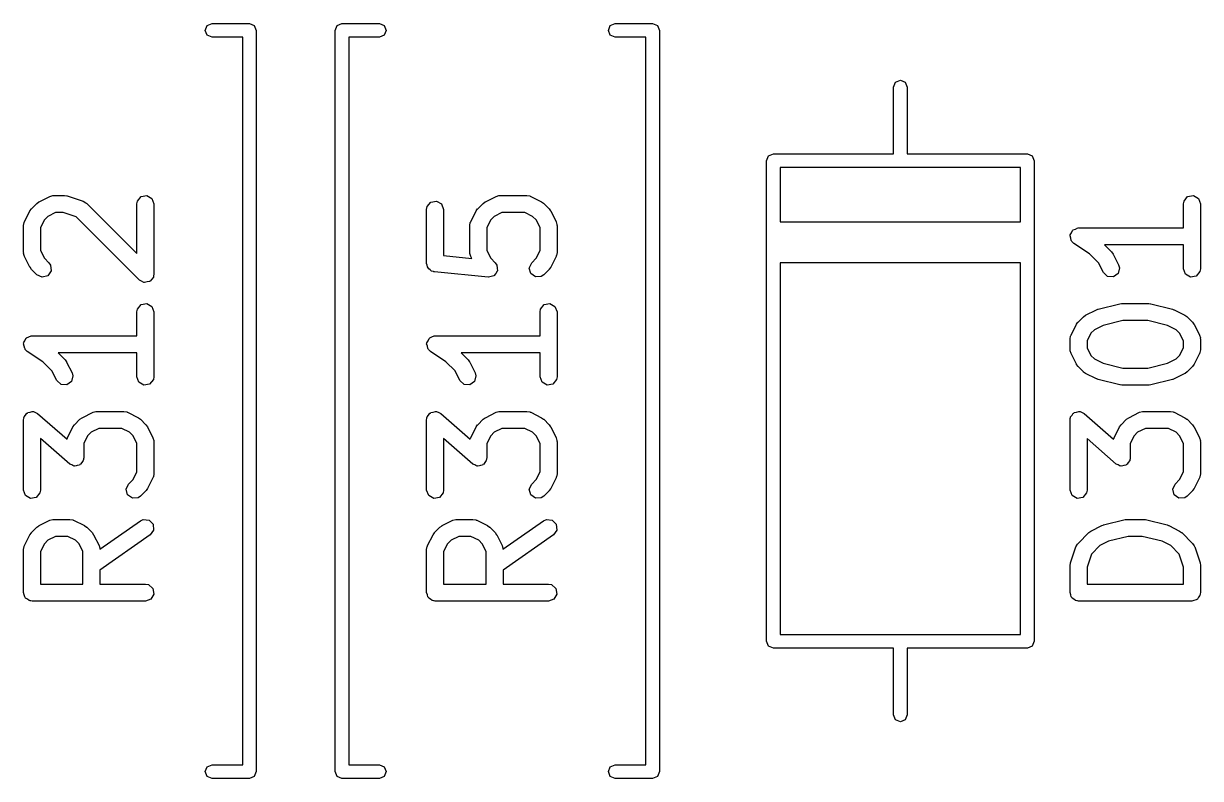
# Model space of a CAD drawing. Extents: x 96 to 185.9, y -128.5 to -80.8.
# Drawn here: x 124.45 to 134.83, y -93.91 to -87.25 of the extents above; entities that cross this region are included whole.
import ezdxf

# ---------------------------------------------------------------- set-up
doc = ezdxf.new("R2010")
doc.units = 0
doc.layers.add('BLACK', color=7, linetype='CONTINUOUS')

msp = doc.modelspace()

# ---------------------------------------------------------------- linework, layer by layer
at = {"layer": 'BLACK', "linetype": 'CONTINUOUS'}
for p, q in [((126.05, -87.3064), (126.067, -87.264)), ((126.067, -87.3488), (126.05, -87.3064)), ((126.067, -87.264), (126.11, -87.2464)), ((126.11, -87.2464), (126.44, -87.2464)), ((126.44, -87.2464), (126.482, -87.264)), ((126.482, -87.264), (126.5, -87.3064)), ((126.5, -87.3064), (126.5, -93.8464)), ((127.196, -87.3064), (127.213, -87.264)), ((127.196, -93.8464), (127.196, -87.3064)), ((127.213, -87.264), (127.256, -87.2464)), ((127.256, -87.2464), (127.586, -87.2464)), ((127.586, -87.2464), (127.628, -87.264)), ((127.628, -87.264), (127.646, -87.3064)), ((127.646, -87.3064), (127.628, -87.3488)), ((129.606, -87.3064), (129.623, -87.264)), ((129.623, -87.3488), (129.606, -87.3064)), ((129.623, -87.264), (129.666, -87.2464)), ((129.666, -87.2464), (129.996, -87.2464)), ((129.996, -87.2464), (130.038, -87.264)), ((130.038, -87.264), (130.056, -87.3064)), ((130.056, -87.3064), (130.056, -93.8464)), ((126.11, -87.3664), (126.067, -87.3488)), ((126.38, -87.3664), (126.11, -87.3664)), ((126.38, -93.7864), (126.38, -87.3664)), ((127.586, -87.3664), (127.316, -87.3664)), ((127.316, -87.3664), (127.316, -93.7864)), ((127.628, -87.3488), (127.586, -87.3664)), ((129.666, -87.3664), (129.623, -87.3488)), ((129.936, -87.3664), (129.666, -87.3664)), ((129.936, -93.7864), (129.936, -87.3664)), ((132.122, -87.8064), (132.139, -87.764)), ((132.122, -88.3964), (132.122, -87.8064)), ((132.139, -87.764), (132.182, -87.7464)), ((132.182, -87.7464), (132.224, -87.764)), ((132.224, -87.764), (132.242, -87.8064)), ((132.242, -87.8064), (132.242, -88.3964)), ((131.002, -88.4564), (131.019, -88.414)), ((131.019, -88.414), (131.062, -88.3964)), ((131.062, -88.3964), (132.122, -88.3964)), ((132.242, -88.3964), (133.302, -88.3964)), ((133.302, -88.3964), (133.344, -88.414)), ((133.344, -88.414), (133.362, -88.4564)), ((131.002, -92.6964), (131.002, -88.4564)), ((133.242, -88.5164), (131.122, -88.5164)), ((131.122, -88.5164), (131.122, -88.9964)), ((133.242, -88.9964), (133.242, -88.5164)), ((133.362, -88.4564), (133.362, -92.6964)), ((124.679, -88.7712), (124.704, -88.7638)), ((124.704, -88.7638), (124.708, -88.7648)), ((124.708, -88.7648), (124.712, -88.7633)), ((124.712, -88.7633), (124.808, -88.7633)), ((124.808, -88.7633), (124.83, -88.7672)), ((125.484, -88.7734), (125.535, -88.7644)), ((125.535, -88.7644), (125.579, -88.7901)), ((128.616, -88.7712), (128.641, -88.7638)), ((128.641, -88.7638), (128.645, -88.7648)), ((128.645, -88.7648), (128.649, -88.7633)), ((128.649, -88.7633), (128.888, -88.7633)), ((128.888, -88.7633), (128.913, -88.7678)), ((134.716, -88.7734), (134.767, -88.7644)), ((134.767, -88.7644), (134.811, -88.7901)), ((124.517, -88.8805), (124.564, -88.8329)), ((124.564, -88.8329), (124.583, -88.82)), ((124.583, -88.82), (124.584, -88.8188)), ((124.584, -88.8188), (124.679, -88.7712)), ((124.83, -88.7672), (124.831, -88.7672)), ((124.831, -88.7672), (124.974, -88.8148)), ((124.974, -88.8148), (124.997, -88.8272)), ((124.997, -88.8272), (125, -88.831)), ((125, -88.831), (125.004, -88.8329)), ((125.004, -88.8329), (125.447, -89.2763)), ((125.447, -88.8383), (125.452, -88.8127)), ((125.447, -89.2763), (125.447, -88.8383)), ((125.452, -88.8127), (125.484, -88.7734)), ((125.579, -88.7901), (125.597, -88.8383)), ((125.597, -88.8383), (125.597, -89.4574)), ((128.003, -88.8859), (128.008, -88.8603)), ((128.008, -88.8603), (128.04, -88.821)), ((128.04, -88.821), (128.091, -88.8121)), ((128.091, -88.8121), (128.135, -88.8377)), ((128.135, -88.8377), (128.153, -88.8859)), ((128.454, -88.8805), (128.501, -88.8329)), ((128.501, -88.8329), (128.52, -88.82)), ((128.52, -88.82), (128.521, -88.8188)), ((128.521, -88.8188), (128.616, -88.7712)), ((128.913, -88.7678), (128.917, -88.7707)), ((128.917, -88.7707), (128.921, -88.7712)), ((128.921, -88.7712), (129.016, -88.8188)), ((129.016, -88.8188), (129.034, -88.8322)), ((129.034, -88.8322), (129.036, -88.8329)), ((129.036, -88.8329), (129.083, -88.8805)), ((134.679, -88.8383), (134.684, -88.8127)), ((134.679, -89.049), (134.679, -88.8383)), ((134.684, -88.8127), (134.716, -88.7734)), ((134.811, -88.7901), (134.829, -88.8383)), ((134.829, -88.8383), (134.829, -89.4097)), ((124.455, -88.9952), (124.503, -88.9)), ((124.503, -88.9), (124.516, -88.882)), ((124.516, -88.882), (124.517, -88.8805)), ((124.662, -88.9476), (124.631, -88.978)), ((124.73, -88.9133), (124.662, -88.9476)), ((124.796, -88.9133), (124.73, -88.9133)), ((124.91, -88.9515), (124.796, -88.9133)), ((125.469, -89.5104), (124.91, -88.9515)), ((128.003, -89.3621), (128.003, -88.8859)), ((128.153, -88.8859), (128.153, -89.2942)), ((128.392, -88.9952), (128.439, -88.9)), ((128.439, -88.9), (128.453, -88.882)), ((128.453, -88.882), (128.454, -88.8805)), ((128.599, -88.9476), (128.568, -88.978)), ((128.667, -88.9133), (128.599, -88.9476)), ((128.87, -88.9133), (128.667, -88.9133)), ((128.938, -88.9476), (128.87, -88.9133)), ((128.969, -88.978), (128.938, -88.9476)), ((129.083, -88.8805), (129.096, -88.8989)), ((129.096, -88.8989), (129.097, -88.9)), ((129.097, -88.9), (129.145, -88.9952)), ((124.447, -89.0288), (124.452, -89.0031)), ((124.447, -89.2669), (124.447, -89.0288)), ((124.452, -89.0031), (124.454, -88.9997)), ((124.454, -88.9997), (124.455, -88.9952)), ((124.631, -88.978), (124.597, -89.0465)), ((124.597, -89.0465), (124.597, -89.2492)), ((128.384, -89.0288), (128.388, -89.0031)), ((128.384, -89.2669), (128.384, -89.0288)), ((128.388, -89.0031), (128.391, -88.9997)), ((128.391, -88.9997), (128.392, -88.9952)), ((128.568, -88.978), (128.534, -89.0465)), ((128.534, -89.0465), (128.534, -89.2492)), ((129.003, -89.0465), (128.969, -88.978)), ((129.003, -89.2492), (129.003, -89.0465)), ((129.145, -88.9952), (129.152, -89.0202)), ((129.152, -89.0202), (129.151, -89.0246)), ((129.151, -89.0246), (129.153, -89.0288)), ((129.153, -89.0288), (129.153, -89.2669)), ((131.122, -88.9964), (133.242, -88.9964)), ((133.691, -89.0921), (133.7, -89.0722)), ((133.7, -89.0722), (133.704, -89.0703)), ((133.704, -89.0703), (133.706, -89.0666)), ((133.706, -89.0666), (133.726, -89.0591)), ((133.726, -89.0591), (133.746, -89.0495)), ((133.746, -89.0495), (133.75, -89.0505)), ((133.75, -89.0505), (133.754, -89.049)), ((133.754, -89.049), (134.679, -89.049)), ((133.679, -89.1192), (133.681, -89.1152)), ((133.685, -89.1401), (133.679, -89.1192)), ((133.68, -89.111), (133.691, -89.0921)), ((133.681, -89.1152), (133.68, -89.111)), ((133.689, -89.1615), (133.685, -89.1401)), ((133.692, -89.1643), (133.689, -89.1615)), ((133.694, -89.1684), (133.692, -89.1643)), ((133.712, -89.1864), (133.694, -89.1684)), ((124.449, -89.2711), (124.447, -89.2669)), ((124.447, -89.2755), (124.449, -89.2711)), ((124.455, -89.3004), (124.447, -89.2755)), ((124.597, -89.2492), (124.631, -89.3177)), ((128.385, -89.2711), (128.384, -89.2669)), ((128.384, -89.2754), (128.385, -89.2711)), ((128.392, -89.3004), (128.384, -89.2754)), ((128.534, -89.2492), (128.568, -89.3177)), ((128.969, -89.3177), (129.003, -89.2492)), ((129.153, -89.2669), (129.148, -89.2925)), ((133.849, -89.2775), (133.712, -89.1864)), ((133.93, -89.3589), (133.849, -89.2775)), ((134.679, -89.199), (133.983, -89.199)), ((133.983, -89.199), (134.045, -89.2615)), ((134.045, -89.2615), (134.058, -89.2798)), ((134.058, -89.2798), (134.059, -89.281)), ((134.059, -89.281), (134.107, -89.3762)), ((134.679, -89.4097), (134.679, -89.199)), ((124.503, -89.3957), (124.455, -89.3004)), ((124.631, -89.3177), (124.67, -89.3567)), ((124.67, -89.3567), (124.685, -89.378)), ((124.685, -89.378), (124.69, -89.4291)), ((128.008, -89.3771), (128.003, -89.3621)), ((128.01, -89.393), (128.008, -89.3771)), ((128.153, -89.2942), (128.401, -89.3191)), ((128.401, -89.3191), (128.392, -89.3004)), ((128.568, -89.3177), (128.607, -89.3567)), ((128.607, -89.3567), (128.622, -89.378)), ((128.622, -89.378), (128.622, -89.3785)), ((128.622, -89.3785), (128.623, -89.3789)), ((128.623, -89.3789), (128.624, -89.404)), ((128.908, -89.4032), (128.93, -89.3567)), ((128.93, -89.3567), (128.969, -89.3177)), ((129.145, -89.3004), (129.097, -89.3957)), ((129.146, -89.296), (129.145, -89.3004)), ((129.148, -89.2925), (129.146, -89.296)), ((131.122, -89.3564), (131.122, -92.6364)), ((133.242, -89.3564), (131.122, -89.3564)), ((133.242, -92.6364), (133.242, -89.3564)), ((133.973, -89.4433), (133.93, -89.3589)), ((134.107, -89.3762), (134.114, -89.4012)), ((124.504, -89.3968), (124.503, -89.3957)), ((124.517, -89.4151), (124.504, -89.3968)), ((124.564, -89.4628), (124.517, -89.4151)), ((124.611, -89.4844), (124.564, -89.4628)), ((124.66, -89.4712), (124.611, -89.4844)), ((124.69, -89.4291), (124.66, -89.4712)), ((125.592, -89.483), (125.578, -89.5003)), ((125.593, -89.4784), (125.592, -89.483)), ((125.594, -89.4768), (125.593, -89.4784)), ((125.597, -89.4574), (125.594, -89.4735)), ((125.594, -89.4735), (125.594, -89.4768)), ((128.017, -89.4005), (128.01, -89.393)), ((128.021, -89.4103), (128.017, -89.4005)), ((128.034, -89.4183), (128.021, -89.4103)), ((128.045, -89.4297), (128.034, -89.4183)), ((128.062, -89.4344), (128.045, -89.4297)), ((128.065, -89.436), (128.062, -89.4344)), ((128.067, -89.4357), (128.065, -89.436)), ((128.071, -89.4367), (128.067, -89.4357)), ((128.547, -89.4844), (128.071, -89.4367)), ((128.548, -89.4844), (128.547, -89.4842)), ((128.547, -89.4842), (128.547, -89.4844)), ((128.572, -89.4779), (128.548, -89.4844)), ((128.596, -89.4717), (128.572, -89.4779)), ((128.597, -89.4713), (128.596, -89.4717)), ((128.612, -89.4505), (128.597, -89.4712)), ((128.597, -89.4712), (128.597, -89.4713)), ((128.626, -89.43), (128.612, -89.4505)), ((128.624, -89.404), (128.627, -89.4291)), ((128.627, -89.4291), (128.626, -89.4295)), ((128.626, -89.4295), (128.626, -89.43)), ((128.921, -89.4528), (128.908, -89.4032)), ((128.963, -89.4822), (128.921, -89.4528)), ((129.014, -89.4777), (128.963, -89.4822)), ((129.036, -89.4628), (129.014, -89.4777)), ((129.083, -89.4151), (129.036, -89.4628)), ((129.084, -89.4137), (129.083, -89.4151)), ((129.097, -89.3957), (129.084, -89.4137)), ((134.01, -89.4785), (133.973, -89.4433)), ((134.061, -89.4816), (134.01, -89.4785)), ((134.102, -89.4511), (134.061, -89.4816)), ((134.114, -89.4012), (134.102, -89.4511)), ((134.697, -89.4579), (134.679, -89.4097)), ((134.741, -89.4836), (134.697, -89.4579)), ((134.791, -89.4747), (134.741, -89.4836)), ((134.824, -89.4354), (134.791, -89.4747)), ((134.829, -89.4097), (134.824, -89.4354)), ((125.489, -89.5199), (125.469, -89.5104)), ((125.509, -89.5312), (125.489, -89.5199)), ((125.512, -89.5306), (125.509, -89.5312)), ((125.515, -89.5321), (125.512, -89.5306)), ((125.537, -89.5262), (125.515, -89.5321)), ((125.559, -89.5223), (125.537, -89.5262)), ((125.562, -89.5197), (125.559, -89.5223)), ((125.565, -89.5188), (125.562, -89.5197)), ((125.578, -89.5003), (125.565, -89.5188)), ((125.447, -89.7907), (125.452, -89.765)), ((125.447, -90.0014), (125.447, -89.7907)), ((125.452, -89.765), (125.484, -89.7257)), ((125.484, -89.7257), (125.535, -89.7168)), ((125.535, -89.7168), (125.579, -89.7425)), ((125.579, -89.7425), (125.597, -89.7907)), ((125.597, -89.7907), (125.597, -90.3621)), ((129.003, -89.7907), (129.008, -89.765)), ((129.003, -90.0014), (129.003, -89.7907)), ((129.008, -89.765), (129.04, -89.7257)), ((129.04, -89.7257), (129.091, -89.7168)), ((129.091, -89.7168), (129.135, -89.7425)), ((129.135, -89.7425), (129.153, -89.7907)), ((129.153, -89.7907), (129.153, -90.3621)), ((133.816, -89.8188), (133.911, -89.7712)), ((133.911, -89.7712), (133.923, -89.7675)), ((133.923, -89.7675), (133.926, -89.7655)), ((133.926, -89.7655), (134.117, -89.7179)), ((134.117, -89.7179), (134.132, -89.7169)), ((134.132, -89.7169), (134.135, -89.7157)), ((134.135, -89.7157), (134.373, -89.7157)), ((134.373, -89.7157), (134.388, -89.7183)), ((134.388, -89.7183), (134.391, -89.7179)), ((134.391, -89.7179), (134.582, -89.7655)), ((134.582, -89.7655), (134.594, -89.7708)), ((134.594, -89.7708), (134.597, -89.7712)), ((134.597, -89.7712), (134.692, -89.8188)), ((133.687, -89.9952), (133.735, -89.9)), ((133.735, -89.9), (133.748, -89.882)), ((133.748, -89.882), (133.749, -89.8805)), ((133.749, -89.8805), (133.796, -89.8329)), ((133.796, -89.8329), (133.815, -89.82)), ((133.815, -89.82), (133.816, -89.8188)), ((134.144, -89.8657), (133.971, -89.9091)), ((134.364, -89.8657), (134.144, -89.8657)), ((134.537, -89.9091), (134.364, -89.8657)), ((134.692, -89.8188), (134.71, -89.8322)), ((134.71, -89.8322), (134.712, -89.8329)), ((134.712, -89.8329), (134.759, -89.8805)), ((134.759, -89.8805), (134.772, -89.8989)), ((134.772, -89.8989), (134.773, -89.9)), ((134.773, -89.9), (134.821, -89.9952)), ((124.474, -90.0189), (124.494, -90.0115)), ((124.494, -90.0115), (124.514, -90.0019)), ((124.514, -90.0019), (124.518, -90.0029)), ((124.518, -90.0029), (124.522, -90.0014)), ((124.522, -90.0014), (125.447, -90.0014)), ((128.03, -90.0189), (128.05, -90.0115)), ((128.05, -90.0115), (128.07, -90.0019)), ((128.07, -90.0019), (128.074, -90.0029)), ((128.074, -90.0029), (128.078, -90.0014)), ((128.078, -90.0014), (129.003, -90.0014)), ((133.679, -90.0288), (133.684, -90.0031)), ((133.684, -90.0031), (133.686, -89.9997)), ((133.686, -89.9997), (133.687, -89.9952)), ((133.863, -89.978), (133.829, -90.0465)), ((133.894, -89.9476), (133.863, -89.978)), ((133.971, -89.9091), (133.894, -89.9476)), ((134.614, -89.9476), (134.537, -89.9091)), ((134.645, -89.978), (134.614, -89.9476)), ((134.679, -90.0465), (134.645, -89.978)), ((134.821, -89.9952), (134.828, -90.0202)), ((124.447, -90.0716), (124.449, -90.0676)), ((124.453, -90.0925), (124.447, -90.0716)), ((124.448, -90.0634), (124.459, -90.0445)), ((124.449, -90.0676), (124.448, -90.0634)), ((124.457, -90.1139), (124.453, -90.0925)), ((124.46, -90.1167), (124.457, -90.1139)), ((124.459, -90.0445), (124.468, -90.0246)), ((124.468, -90.0246), (124.472, -90.0227)), ((124.472, -90.0227), (124.474, -90.0189)), ((128.003, -90.0716), (128.005, -90.0676)), ((128.009, -90.0925), (128.003, -90.0716)), ((128.004, -90.0634), (128.015, -90.0445)), ((128.005, -90.0676), (128.004, -90.0634)), ((128.013, -90.1139), (128.009, -90.0925)), ((128.016, -90.1167), (128.013, -90.1139)), ((128.015, -90.0445), (128.024, -90.0246)), ((128.024, -90.0246), (128.028, -90.0227)), ((128.028, -90.0227), (128.03, -90.0189)), ((133.679, -90.124), (133.679, -90.0288)), ((133.829, -90.0465), (133.829, -90.1063)), ((133.829, -90.1063), (133.863, -90.1748)), ((134.645, -90.1748), (134.679, -90.1063)), ((134.679, -90.1063), (134.679, -90.0465)), ((134.828, -90.0202), (134.827, -90.0246)), ((134.827, -90.0246), (134.829, -90.0288)), ((134.829, -90.0288), (134.829, -90.124)), ((124.462, -90.1208), (124.46, -90.1167)), ((124.48, -90.1388), (124.462, -90.1208)), ((124.617, -90.2299), (124.48, -90.1388)), ((125.447, -90.1514), (124.751, -90.1514)), ((124.751, -90.1514), (124.813, -90.2138)), ((124.813, -90.2138), (124.826, -90.2322)), ((125.447, -90.3621), (125.447, -90.1514)), ((128.018, -90.1208), (128.016, -90.1167)), ((128.036, -90.1388), (128.018, -90.1208)), ((128.173, -90.2299), (128.036, -90.1388)), ((129.003, -90.1514), (128.307, -90.1514)), ((128.307, -90.1514), (128.369, -90.2138)), ((128.369, -90.2138), (128.382, -90.2322)), ((129.003, -90.3621), (129.003, -90.1514)), ((133.681, -90.1282), (133.679, -90.124)), ((133.679, -90.1326), (133.681, -90.1282)), ((133.687, -90.1576), (133.679, -90.1326)), ((133.735, -90.2528), (133.687, -90.1576)), ((133.863, -90.1748), (133.894, -90.2052)), ((133.894, -90.2052), (133.971, -90.2437)), ((134.537, -90.2437), (134.614, -90.2052)), ((134.614, -90.2052), (134.645, -90.1748)), ((134.821, -90.1576), (134.773, -90.2528)), ((134.822, -90.1531), (134.821, -90.1576)), ((134.824, -90.1497), (134.822, -90.1531)), ((134.829, -90.124), (134.824, -90.1497)), ((124.698, -90.3113), (124.617, -90.2299)), ((124.741, -90.3957), (124.698, -90.3113)), ((124.826, -90.2322), (124.827, -90.2333)), ((124.827, -90.2333), (124.875, -90.3286)), ((128.254, -90.3113), (128.173, -90.2299)), ((128.297, -90.3957), (128.254, -90.3113)), ((128.382, -90.2322), (128.383, -90.2333)), ((128.383, -90.2333), (128.431, -90.3286)), ((133.736, -90.2539), (133.735, -90.2528)), ((133.749, -90.2723), (133.736, -90.2539)), ((133.796, -90.3199), (133.749, -90.2723)), ((133.798, -90.3206), (133.796, -90.3199)), ((133.816, -90.334), (133.798, -90.3206)), ((133.971, -90.2437), (134.144, -90.2871)), ((134.144, -90.2871), (134.364, -90.2871)), ((134.364, -90.2871), (134.537, -90.2437)), ((134.712, -90.3199), (134.693, -90.3328)), ((134.759, -90.2723), (134.712, -90.3199)), ((134.76, -90.2708), (134.759, -90.2723)), ((134.773, -90.2528), (134.76, -90.2708)), ((124.778, -90.4309), (124.741, -90.3957)), ((124.87, -90.4034), (124.829, -90.434)), ((124.882, -90.3535), (124.87, -90.4034)), ((124.875, -90.3286), (124.882, -90.3535)), ((125.465, -90.4103), (125.447, -90.3621)), ((125.509, -90.436), (125.465, -90.4103)), ((125.559, -90.4271), (125.509, -90.436)), ((125.592, -90.3878), (125.559, -90.4271)), ((125.597, -90.3621), (125.592, -90.3878)), ((128.334, -90.4309), (128.297, -90.3957)), ((128.426, -90.4034), (128.385, -90.434)), ((128.438, -90.3535), (128.426, -90.4034)), ((128.431, -90.3286), (128.438, -90.3535)), ((129.021, -90.4103), (129.003, -90.3621)), ((129.065, -90.436), (129.021, -90.4103)), ((129.115, -90.4271), (129.065, -90.436)), ((129.148, -90.3878), (129.115, -90.4271)), ((129.153, -90.3621), (129.148, -90.3878)), ((133.911, -90.3816), (133.816, -90.334)), ((133.914, -90.382), (133.911, -90.3816)), ((133.926, -90.3873), (133.914, -90.382)), ((134.117, -90.4349), (133.926, -90.3873)), ((134.582, -90.3873), (134.391, -90.4349)), ((134.585, -90.3853), (134.582, -90.3873)), ((134.597, -90.3816), (134.585, -90.3853)), ((134.692, -90.334), (134.597, -90.3816)), ((134.693, -90.3328), (134.692, -90.334)), ((124.829, -90.434), (124.778, -90.4309)), ((128.385, -90.434), (128.334, -90.4309)), ((134.12, -90.4345), (134.117, -90.4349)), ((134.135, -90.4371), (134.12, -90.4345)), ((134.373, -90.4371), (134.135, -90.4371)), ((134.376, -90.4359), (134.373, -90.4371)), ((134.391, -90.4349), (134.376, -90.4359)), ((124.447, -90.7431), (124.449, -90.732)), ((124.448, -90.7285), (124.45, -90.7259)), ((124.449, -90.732), (124.448, -90.7285)), ((124.45, -90.7259), (124.452, -90.7174)), ((124.452, -90.7174), (124.465, -90.7019)), ((124.465, -90.7019), (124.475, -90.6846)), ((124.475, -90.6846), (124.481, -90.6827)), ((124.481, -90.6827), (124.484, -90.6781)), ((124.484, -90.6781), (124.504, -90.6746)), ((124.504, -90.6746), (124.524, -90.6681)), ((124.524, -90.6681), (124.529, -90.6702)), ((124.529, -90.6702), (124.535, -90.6692)), ((124.535, -90.6692), (124.553, -90.6793)), ((124.553, -90.6793), (124.571, -90.6866)), ((124.571, -90.6866), (124.831, -90.9141)), ((124.898, -90.7853), (124.945, -90.7377)), ((124.945, -90.7377), (124.964, -90.7248)), ((124.964, -90.7248), (124.965, -90.7236)), ((124.965, -90.7236), (125.06, -90.676)), ((125.06, -90.676), (125.085, -90.6686)), ((125.085, -90.6686), (125.089, -90.6696)), ((125.089, -90.6696), (125.093, -90.6681)), ((125.093, -90.6681), (125.332, -90.6681)), ((125.332, -90.6681), (125.357, -90.6726)), ((125.357, -90.6726), (125.361, -90.6755)), ((125.361, -90.6755), (125.365, -90.676)), ((125.365, -90.676), (125.46, -90.7236)), ((125.46, -90.7236), (125.478, -90.737)), ((125.478, -90.737), (125.48, -90.7377)), ((125.48, -90.7377), (125.527, -90.7853)), ((128.003, -90.7431), (128.005, -90.732)), ((128.004, -90.7285), (128.006, -90.7259)), ((128.005, -90.732), (128.004, -90.7285)), ((128.006, -90.7259), (128.008, -90.7174)), ((128.008, -90.7174), (128.02, -90.7019)), ((128.02, -90.7019), (128.031, -90.6846)), ((128.031, -90.6846), (128.037, -90.6827)), ((128.037, -90.6827), (128.04, -90.6781)), ((128.04, -90.6781), (128.06, -90.6746)), ((128.06, -90.6746), (128.08, -90.6681)), ((128.08, -90.6681), (128.085, -90.6702)), ((128.085, -90.6702), (128.091, -90.6692)), ((128.091, -90.6692), (128.109, -90.6793)), ((128.109, -90.6793), (128.127, -90.6866)), ((128.127, -90.6866), (128.387, -90.9141)), ((128.454, -90.7853), (128.501, -90.7377)), ((128.501, -90.7377), (128.52, -90.7248)), ((128.52, -90.7248), (128.521, -90.7236)), ((128.521, -90.7236), (128.616, -90.676)), ((128.616, -90.676), (128.641, -90.6686)), ((128.641, -90.6686), (128.645, -90.6696)), ((128.645, -90.6696), (128.649, -90.6681)), ((128.649, -90.6681), (128.888, -90.6681)), ((128.888, -90.6681), (128.913, -90.6726)), ((128.913, -90.6726), (128.917, -90.6755)), ((128.917, -90.6755), (128.921, -90.676)), ((128.921, -90.676), (129.016, -90.7236)), ((129.016, -90.7236), (129.034, -90.737)), ((129.034, -90.737), (129.036, -90.7377)), ((129.036, -90.7377), (129.083, -90.7853)), ((133.679, -90.7431), (133.681, -90.732)), ((133.68, -90.7285), (133.682, -90.7259)), ((133.681, -90.732), (133.68, -90.7285)), ((133.682, -90.7259), (133.684, -90.7174)), ((133.684, -90.7174), (133.696, -90.7019)), ((133.696, -90.7019), (133.707, -90.6846)), ((133.707, -90.6846), (133.713, -90.6827)), ((133.713, -90.6827), (133.716, -90.6781)), ((133.716, -90.6781), (133.736, -90.6746)), ((133.736, -90.6746), (133.756, -90.6681)), ((133.756, -90.6681), (133.761, -90.6702)), ((133.761, -90.6702), (133.767, -90.6692)), ((133.767, -90.6692), (133.785, -90.6793)), ((133.785, -90.6793), (133.803, -90.6866)), ((133.803, -90.6866), (134.063, -90.9141)), ((134.13, -90.7853), (134.177, -90.7377)), ((134.177, -90.7377), (134.196, -90.7248)), ((134.196, -90.7248), (134.197, -90.7236)), ((134.197, -90.7236), (134.292, -90.676)), ((134.292, -90.676), (134.317, -90.6686)), ((134.317, -90.6686), (134.321, -90.6696)), ((134.321, -90.6696), (134.325, -90.6681)), ((134.325, -90.6681), (134.564, -90.6681)), ((134.564, -90.6681), (134.589, -90.6726)), ((134.589, -90.6726), (134.593, -90.6755)), ((134.593, -90.6755), (134.597, -90.676)), ((134.597, -90.676), (134.692, -90.7236)), ((134.692, -90.7236), (134.71, -90.737)), ((134.71, -90.737), (134.712, -90.7377)), ((134.712, -90.7377), (134.759, -90.7853)), ((124.447, -91.3621), (124.447, -90.7431)), ((124.836, -90.9), (124.883, -90.8048)), ((124.883, -90.8048), (124.897, -90.7868)), ((124.897, -90.7868), (124.898, -90.7853)), ((125.111, -90.8181), (125.043, -90.8523)), ((125.314, -90.8181), (125.111, -90.8181)), ((125.382, -90.8523), (125.314, -90.8181)), ((125.527, -90.7853), (125.54, -90.8036)), ((125.54, -90.8036), (125.541, -90.8048)), ((125.541, -90.8048), (125.589, -90.9)), ((128.003, -91.3621), (128.003, -90.7431)), ((128.392, -90.9), (128.439, -90.8048)), ((128.439, -90.8048), (128.453, -90.7868)), ((128.453, -90.7868), (128.454, -90.7853)), ((128.667, -90.8181), (128.599, -90.8523)), ((128.87, -90.8181), (128.667, -90.8181)), ((128.938, -90.8523), (128.87, -90.8181)), ((129.083, -90.7853), (129.096, -90.8036)), ((129.096, -90.8036), (129.097, -90.8048)), ((129.097, -90.8048), (129.145, -90.9)), ((133.679, -91.3621), (133.679, -90.7431)), ((134.068, -90.9), (134.115, -90.8048)), ((134.115, -90.8048), (134.129, -90.7868)), ((134.129, -90.7868), (134.13, -90.7853)), ((134.343, -90.8181), (134.275, -90.8523)), ((134.546, -90.8181), (134.343, -90.8181)), ((134.614, -90.8523), (134.546, -90.8181)), ((134.759, -90.7853), (134.772, -90.8036)), ((134.772, -90.8036), (134.773, -90.8048)), ((134.773, -90.8048), (134.821, -90.9)), ((124.854, -91.1328), (124.597, -90.9083)), ((124.597, -90.9083), (124.597, -91.3621)), ((124.831, -90.9141), (124.832, -90.9079)), ((124.832, -90.9079), (124.835, -90.9045)), ((124.835, -90.9045), (124.836, -90.9)), ((125.012, -90.8827), (124.978, -90.9512)), ((125.043, -90.8523), (125.012, -90.8827)), ((125.413, -90.8827), (125.382, -90.8523)), ((125.447, -90.9512), (125.413, -90.8827)), ((125.589, -90.9), (125.596, -90.925)), ((125.596, -90.925), (125.595, -90.9293)), ((125.595, -90.9293), (125.597, -90.9335)), ((125.597, -90.9335), (125.597, -91.2193)), ((128.41, -91.1328), (128.153, -90.9083)), ((128.153, -90.9083), (128.153, -91.3621)), ((128.387, -90.9141), (128.388, -90.9079)), ((128.388, -90.9079), (128.391, -90.9045)), ((128.391, -90.9045), (128.392, -90.9)), ((128.568, -90.8827), (128.534, -90.9512)), ((128.599, -90.8523), (128.568, -90.8827)), ((128.969, -90.8827), (128.938, -90.8523)), ((129.003, -90.9512), (128.969, -90.8827)), ((129.145, -90.9), (129.152, -90.925)), ((129.152, -90.925), (129.151, -90.9293)), ((129.151, -90.9293), (129.153, -90.9335)), ((129.153, -90.9335), (129.153, -91.2193)), ((134.086, -91.1328), (133.829, -90.9083)), ((133.829, -90.9083), (133.829, -91.3621)), ((134.063, -90.9141), (134.064, -90.9079)), ((134.064, -90.9079), (134.067, -90.9045)), ((134.067, -90.9045), (134.068, -90.9)), ((134.244, -90.8827), (134.21, -90.9512)), ((134.275, -90.8523), (134.244, -90.8827)), ((134.645, -90.8827), (134.614, -90.8523)), ((134.679, -90.9512), (134.645, -90.8827)), ((134.821, -90.9), (134.828, -90.925)), ((134.828, -90.925), (134.827, -90.9293)), ((134.827, -90.9293), (134.829, -90.9335)), ((134.829, -90.9335), (134.829, -91.2193)), ((124.978, -90.9512), (124.978, -91.0764)), ((125.447, -91.2016), (125.447, -90.9512)), ((128.534, -90.9512), (128.534, -91.0764)), ((129.003, -91.2016), (129.003, -90.9512)), ((134.21, -90.9512), (134.21, -91.0764)), ((134.679, -91.2016), (134.679, -90.9512)), ((124.872, -91.1401), (124.854, -91.1328)), ((124.89, -91.1503), (124.872, -91.1401)), ((124.896, -91.1492), (124.89, -91.1503)), ((124.901, -91.1514), (124.896, -91.1492)), ((124.921, -91.1449), (124.901, -91.1514)), ((124.94, -91.1414), (124.921, -91.1449)), ((124.944, -91.1368), (124.94, -91.1414)), ((124.95, -91.1348), (124.944, -91.1368)), ((124.96, -91.1175), (124.95, -91.1348)), ((124.973, -91.1021), (124.96, -91.1175)), ((124.975, -91.0936), (124.973, -91.1021)), ((124.977, -91.0909), (124.975, -91.0936)), ((124.978, -91.0764), (124.976, -91.0875)), ((124.976, -91.0875), (124.977, -91.0909)), ((128.428, -91.1401), (128.41, -91.1328)), ((128.446, -91.1503), (128.428, -91.1401)), ((128.452, -91.1492), (128.446, -91.1503)), ((128.457, -91.1514), (128.452, -91.1492)), ((128.477, -91.1449), (128.457, -91.1514)), ((128.496, -91.1414), (128.477, -91.1449)), ((128.5, -91.1368), (128.496, -91.1414)), ((128.506, -91.1348), (128.5, -91.1368)), ((128.516, -91.1175), (128.506, -91.1348)), ((128.529, -91.1021), (128.516, -91.1175)), ((128.531, -91.0936), (128.529, -91.1021)), ((128.533, -91.0909), (128.531, -91.0936)), ((128.534, -91.0764), (128.532, -91.0875)), ((128.532, -91.0875), (128.533, -91.0909)), ((134.104, -91.1401), (134.086, -91.1328)), ((134.122, -91.1503), (134.104, -91.1401)), ((134.128, -91.1492), (134.122, -91.1503)), ((134.133, -91.1514), (134.128, -91.1492)), ((134.153, -91.1449), (134.133, -91.1514)), ((134.172, -91.1414), (134.153, -91.1449)), ((134.176, -91.1368), (134.172, -91.1414)), ((134.182, -91.1348), (134.176, -91.1368)), ((134.192, -91.1175), (134.182, -91.1348)), ((134.205, -91.1021), (134.192, -91.1175)), ((134.207, -91.0936), (134.205, -91.1021)), ((134.209, -91.0909), (134.207, -91.0936)), ((134.21, -91.0764), (134.208, -91.0875)), ((134.208, -91.0875), (134.209, -91.0909)), ((125.413, -91.2701), (125.447, -91.2016)), ((125.589, -91.2528), (125.541, -91.348)), ((125.59, -91.2483), (125.589, -91.2528)), ((125.592, -91.2449), (125.59, -91.2483)), ((125.597, -91.2193), (125.592, -91.2449)), ((128.969, -91.2701), (129.003, -91.2016)), ((129.145, -91.2528), (129.097, -91.348)), ((129.146, -91.2483), (129.145, -91.2528)), ((129.148, -91.2449), (129.146, -91.2483)), ((129.153, -91.2193), (129.148, -91.2449)), ((134.645, -91.2701), (134.679, -91.2016)), ((134.821, -91.2528), (134.773, -91.348)), ((134.822, -91.2483), (134.821, -91.2528)), ((134.824, -91.2449), (134.822, -91.2483)), ((134.829, -91.2193), (134.824, -91.2449)), ((125.352, -91.3556), (125.374, -91.3091)), ((125.365, -91.4051), (125.352, -91.3556)), ((125.374, -91.3091), (125.413, -91.2701)), ((125.541, -91.348), (125.528, -91.366)), ((128.908, -91.3556), (128.93, -91.3091)), ((128.921, -91.4051), (128.908, -91.3556)), ((128.93, -91.3091), (128.969, -91.2701)), ((129.097, -91.348), (129.084, -91.366)), ((134.584, -91.3556), (134.606, -91.3091)), ((134.597, -91.4051), (134.584, -91.3556)), ((134.606, -91.3091), (134.645, -91.2701)), ((134.773, -91.348), (134.76, -91.366)), ((124.465, -91.4103), (124.447, -91.3621)), ((124.509, -91.436), (124.465, -91.4103)), ((124.559, -91.4271), (124.509, -91.436)), ((124.592, -91.3878), (124.559, -91.4271)), ((124.597, -91.3621), (124.592, -91.3878)), ((125.407, -91.4346), (125.365, -91.4051)), ((125.458, -91.4301), (125.407, -91.4346)), ((125.48, -91.4151), (125.458, -91.4301)), ((125.527, -91.3675), (125.48, -91.4151)), ((125.528, -91.366), (125.527, -91.3675)), ((128.021, -91.4103), (128.003, -91.3621)), ((128.065, -91.436), (128.021, -91.4103)), ((128.115, -91.4271), (128.065, -91.436)), ((128.148, -91.3878), (128.115, -91.4271)), ((128.153, -91.3621), (128.148, -91.3878)), ((128.963, -91.4346), (128.921, -91.4051)), ((129.014, -91.4301), (128.963, -91.4346)), ((129.036, -91.4151), (129.014, -91.4301)), ((129.083, -91.3675), (129.036, -91.4151)), ((129.084, -91.366), (129.083, -91.3675)), ((133.697, -91.4103), (133.679, -91.3621)), ((133.741, -91.436), (133.697, -91.4103)), ((133.791, -91.4271), (133.741, -91.436)), ((133.824, -91.3878), (133.791, -91.4271)), ((133.829, -91.3621), (133.824, -91.3878)), ((134.639, -91.4346), (134.597, -91.4051)), ((134.69, -91.4301), (134.639, -91.4346)), ((134.712, -91.4151), (134.69, -91.4301)), ((134.759, -91.3675), (134.712, -91.4151)), ((134.76, -91.366), (134.759, -91.3675)), ((124.584, -91.676), (124.679, -91.6284)), ((124.679, -91.6284), (124.704, -91.6209)), ((124.704, -91.6209), (124.708, -91.622)), ((124.708, -91.622), (124.712, -91.6204)), ((124.712, -91.6204), (124.855, -91.6204)), ((124.855, -91.6204), (124.881, -91.625)), ((124.881, -91.625), (124.884, -91.6279)), ((124.884, -91.6279), (124.889, -91.6284)), ((124.889, -91.6284), (124.984, -91.676)), ((125.12, -91.885), (125.479, -91.634)), ((125.479, -91.634), (125.503, -91.623)), ((125.503, -91.623), (125.554, -91.6275)), ((125.554, -91.6275), (125.59, -91.6638)), ((125.59, -91.6638), (125.594, -91.7149)), ((128.14, -91.676), (128.235, -91.6284)), ((128.235, -91.6284), (128.26, -91.6209)), ((128.26, -91.6209), (128.264, -91.622)), ((128.264, -91.622), (128.268, -91.6204)), ((128.268, -91.6204), (128.411, -91.6204)), ((128.411, -91.6204), (128.437, -91.625)), ((128.437, -91.625), (128.44, -91.6279)), ((128.44, -91.6279), (128.445, -91.6284)), ((128.445, -91.6284), (128.54, -91.676)), ((128.676, -91.885), (129.035, -91.634)), ((129.035, -91.634), (129.059, -91.623)), ((129.059, -91.623), (129.11, -91.6275)), ((129.11, -91.6275), (129.146, -91.6638)), ((129.146, -91.6638), (129.15, -91.7149)), ((133.959, -91.676), (133.971, -91.6723)), ((133.971, -91.6723), (133.974, -91.6703)), ((133.974, -91.6703), (134.164, -91.6227)), ((134.164, -91.6227), (134.179, -91.6216)), ((134.179, -91.6216), (134.183, -91.6204)), ((134.183, -91.6204), (134.325, -91.6204)), ((134.325, -91.6204), (134.34, -91.623)), ((134.34, -91.623), (134.344, -91.6227)), ((134.344, -91.6227), (134.534, -91.6703)), ((134.534, -91.6703), (134.546, -91.6756)), ((124.455, -91.8524), (124.503, -91.7571)), ((124.503, -91.7571), (124.516, -91.7391)), ((124.516, -91.7391), (124.517, -91.7377)), ((124.517, -91.7377), (124.564, -91.69)), ((124.564, -91.69), (124.583, -91.6772)), ((124.583, -91.6772), (124.584, -91.676)), ((124.73, -91.7704), (124.662, -91.8047)), ((124.838, -91.7704), (124.73, -91.7704)), ((124.906, -91.8047), (124.838, -91.7704)), ((124.984, -91.676), (125.002, -91.6893)), ((125.002, -91.6893), (125.004, -91.69)), ((125.004, -91.69), (125.051, -91.7377)), ((125.051, -91.7377), (125.064, -91.756)), ((125.064, -91.756), (125.065, -91.7571)), ((125.065, -91.7571), (125.113, -91.8524)), ((125.565, -91.7569), (125.121, -92.0678)), ((125.594, -91.7149), (125.565, -91.7569)), ((128.011, -91.8524), (128.059, -91.7571)), ((128.059, -91.7571), (128.072, -91.7391)), ((128.072, -91.7391), (128.073, -91.7377)), ((128.073, -91.7377), (128.12, -91.69)), ((128.12, -91.69), (128.139, -91.6772)), ((128.139, -91.6772), (128.14, -91.676)), ((128.286, -91.7704), (128.218, -91.8047)), ((128.394, -91.7704), (128.286, -91.7704)), ((128.462, -91.8047), (128.394, -91.7704)), ((128.54, -91.676), (128.558, -91.6893)), ((128.558, -91.6893), (128.56, -91.69)), ((128.56, -91.69), (128.607, -91.7377)), ((128.607, -91.7377), (128.62, -91.756)), ((128.62, -91.756), (128.621, -91.7571)), ((128.621, -91.7571), (128.669, -91.8524)), ((129.121, -91.7569), (128.677, -92.0678)), ((129.15, -91.7149), (129.121, -91.7569)), ((133.749, -91.8329), (133.844, -91.7377)), ((133.844, -91.7377), (133.862, -91.7248)), ((133.862, -91.7248), (133.863, -91.7236)), ((133.863, -91.7236), (133.959, -91.676)), ((134.192, -91.7704), (134.018, -91.8138)), ((134.316, -91.7704), (134.192, -91.7704)), ((134.49, -91.8138), (134.316, -91.7704)), ((134.546, -91.6756), (134.549, -91.676)), ((134.549, -91.676), (134.645, -91.7236)), ((134.645, -91.7236), (134.663, -91.737)), ((134.663, -91.737), (134.664, -91.7377)), ((134.664, -91.7377), (134.759, -91.8329)), ((124.447, -91.8859), (124.452, -91.8603)), ((124.452, -91.8603), (124.454, -91.8568)), ((124.454, -91.8568), (124.455, -91.8524)), ((124.631, -91.8351), (124.597, -91.9036)), ((124.662, -91.8047), (124.631, -91.8351)), ((124.937, -91.8351), (124.906, -91.8047)), ((124.971, -91.9036), (124.937, -91.8351)), ((125.113, -91.8524), (125.12, -91.8773)), ((125.12, -91.8773), (125.119, -91.8817)), ((128.003, -91.8859), (128.008, -91.8603)), ((128.008, -91.8603), (128.01, -91.8568)), ((128.01, -91.8568), (128.011, -91.8524)), ((128.187, -91.8351), (128.153, -91.9036)), ((128.218, -91.8047), (128.187, -91.8351)), ((128.493, -91.8351), (128.462, -91.8047)), ((128.527, -91.9036), (128.493, -91.8351)), ((128.669, -91.8524), (128.676, -91.8773)), ((128.676, -91.8773), (128.675, -91.8817)), ((133.683, -92.0051), (133.73, -91.8622)), ((133.73, -91.8622), (133.743, -91.8393)), ((133.743, -91.8393), (133.747, -91.837)), ((133.747, -91.837), (133.749, -91.8329)), ((133.941, -91.8523), (133.867, -91.9264)), ((134.018, -91.8138), (133.941, -91.8523)), ((134.567, -91.8523), (134.49, -91.8138)), ((134.641, -91.9264), (134.567, -91.8523)), ((134.759, -91.8329), (134.774, -91.8542)), ((134.774, -91.8542), (134.775, -91.8587)), ((134.775, -91.8587), (134.778, -91.8622)), ((134.778, -91.8622), (134.825, -92.0051)), ((124.447, -92.2669), (124.447, -91.8859)), ((124.597, -91.9036), (124.597, -92.1919)), ((124.971, -92.1919), (124.971, -91.9036)), ((125.119, -91.8817), (125.12, -91.885)), ((128.003, -92.2669), (128.003, -91.8859)), ((128.153, -91.9036), (128.153, -92.1919)), ((128.527, -92.1919), (128.527, -91.9036)), ((128.675, -91.8817), (128.676, -91.885)), ((133.867, -91.9264), (133.829, -92.041)), ((134.679, -92.0409), (134.641, -91.9264)), ((125.121, -92.0678), (125.121, -92.1919)), ((128.677, -92.0678), (128.677, -92.1919)), ((133.679, -92.0288), (133.683, -92.0067)), ((133.679, -92.2669), (133.679, -92.0288)), ((133.683, -92.0067), (133.683, -92.0051)), ((133.829, -92.041), (133.829, -92.1919)), ((134.679, -92.1919), (134.679, -92.0409)), ((134.825, -92.0051), (134.828, -92.0272)), ((134.828, -92.0272), (134.829, -92.0288)), ((134.829, -92.0288), (134.829, -92.2669)), ((124.597, -92.1919), (124.971, -92.1919)), ((125.121, -92.1919), (125.522, -92.1919)), ((125.522, -92.1919), (125.548, -92.1964)), ((128.153, -92.1919), (128.527, -92.1919)), ((128.677, -92.1919), (129.078, -92.1919)), ((129.078, -92.1919), (129.104, -92.1964)), ((133.829, -92.1919), (134.679, -92.1919)), ((124.454, -92.2852), (124.447, -92.2669)), ((124.457, -92.3044), (124.454, -92.2852)), ((125.548, -92.1964), (125.587, -92.2294)), ((125.596, -92.2799), (125.57, -92.3243)), ((125.587, -92.2294), (125.596, -92.2799)), ((128.01, -92.2852), (128.003, -92.2669)), ((128.013, -92.3044), (128.01, -92.2852)), ((129.104, -92.1964), (129.143, -92.2294)), ((129.152, -92.2799), (129.126, -92.3243)), ((129.143, -92.2294), (129.152, -92.2799)), ((133.686, -92.2852), (133.679, -92.2669)), ((133.689, -92.3044), (133.686, -92.2852)), ((134.824, -92.2925), (134.812, -92.3075)), ((134.826, -92.2828), (134.824, -92.2925)), ((134.828, -92.2799), (134.826, -92.2828)), ((134.829, -92.2669), (134.827, -92.2766)), ((134.827, -92.2766), (134.828, -92.2799)), ((124.462, -92.3087), (124.457, -92.3044)), ((124.465, -92.3151), (124.462, -92.3087)), ((124.481, -92.3248), (124.465, -92.3151)), ((124.496, -92.3374), (124.481, -92.3248)), ((124.506, -92.3391), (124.496, -92.3374)), ((124.509, -92.3407), (124.506, -92.3391)), ((124.512, -92.3402), (124.509, -92.3407)), ((124.522, -92.3419), (124.512, -92.3402)), ((125.522, -92.3419), (124.522, -92.3419)), ((125.57, -92.3243), (125.522, -92.3419)), ((128.018, -92.3087), (128.013, -92.3044)), ((128.021, -92.3151), (128.018, -92.3087)), ((128.037, -92.3248), (128.021, -92.3151)), ((128.052, -92.3374), (128.037, -92.3248)), ((128.062, -92.3391), (128.052, -92.3374)), ((128.065, -92.3407), (128.062, -92.3391)), ((128.068, -92.3402), (128.065, -92.3407)), ((128.078, -92.3419), (128.068, -92.3402)), ((129.078, -92.3419), (128.078, -92.3419)), ((129.126, -92.3243), (129.078, -92.3419)), ((133.694, -92.3087), (133.689, -92.3044)), ((133.697, -92.3151), (133.694, -92.3087)), ((133.713, -92.3248), (133.697, -92.3151)), ((133.728, -92.3374), (133.713, -92.3248)), ((133.738, -92.3391), (133.728, -92.3374)), ((133.741, -92.3407), (133.738, -92.3391)), ((133.744, -92.3402), (133.741, -92.3407)), ((133.754, -92.3419), (133.744, -92.3402)), ((134.754, -92.3419), (133.754, -92.3419)), ((134.772, -92.3352), (134.754, -92.3419)), ((134.791, -92.3318), (134.772, -92.3352)), ((134.796, -92.3266), (134.791, -92.3318)), ((134.802, -92.3243), (134.796, -92.3266)), ((134.812, -92.3075), (134.802, -92.3243)), ((131.019, -92.7388), (131.002, -92.6964)), ((131.122, -92.6364), (133.242, -92.6364)), ((133.362, -92.6964), (133.344, -92.7388)), ((131.062, -92.7564), (131.019, -92.7388)), ((132.122, -92.7564), (131.062, -92.7564)), ((132.122, -93.3464), (132.122, -92.7564)), ((133.302, -92.7564), (132.242, -92.7564)), ((132.242, -92.7564), (132.242, -93.3464)), ((133.344, -92.7388), (133.302, -92.7564)), ((132.139, -93.3888), (132.122, -93.3464)), ((132.182, -93.4064), (132.139, -93.3888)), ((132.224, -93.3888), (132.182, -93.4064)), ((132.242, -93.3464), (132.224, -93.3888)), ((126.05, -93.8464), (126.067, -93.804)), ((126.067, -93.8888), (126.05, -93.8464)), ((126.067, -93.804), (126.11, -93.7864)), ((126.11, -93.7864), (126.38, -93.7864)), ((126.5, -93.8464), (126.482, -93.8888)), ((127.213, -93.8888), (127.196, -93.8464)), ((127.316, -93.7864), (127.586, -93.7864)), ((127.586, -93.7864), (127.628, -93.804)), ((127.628, -93.804), (127.646, -93.8464)), ((127.646, -93.8464), (127.628, -93.8888)), ((129.606, -93.8464), (129.623, -93.804)), ((129.623, -93.8888), (129.606, -93.8464)), ((129.623, -93.804), (129.666, -93.7864)), ((129.666, -93.7864), (129.936, -93.7864)), ((130.056, -93.8464), (130.038, -93.8888)), ((126.11, -93.9064), (126.067, -93.8888)), ((126.44, -93.9064), (126.11, -93.9064)), ((126.482, -93.8888), (126.44, -93.9064)), ((127.256, -93.9064), (127.213, -93.8888)), ((127.586, -93.9064), (127.256, -93.9064)), ((127.628, -93.8888), (127.586, -93.9064)), ((129.666, -93.9064), (129.623, -93.8888)), ((129.996, -93.9064), (129.666, -93.9064)), ((130.038, -93.8888), (129.996, -93.9064))]:
    msp.add_line(p, q, dxfattribs=at)

doc.saveas('drawing.dxf')
